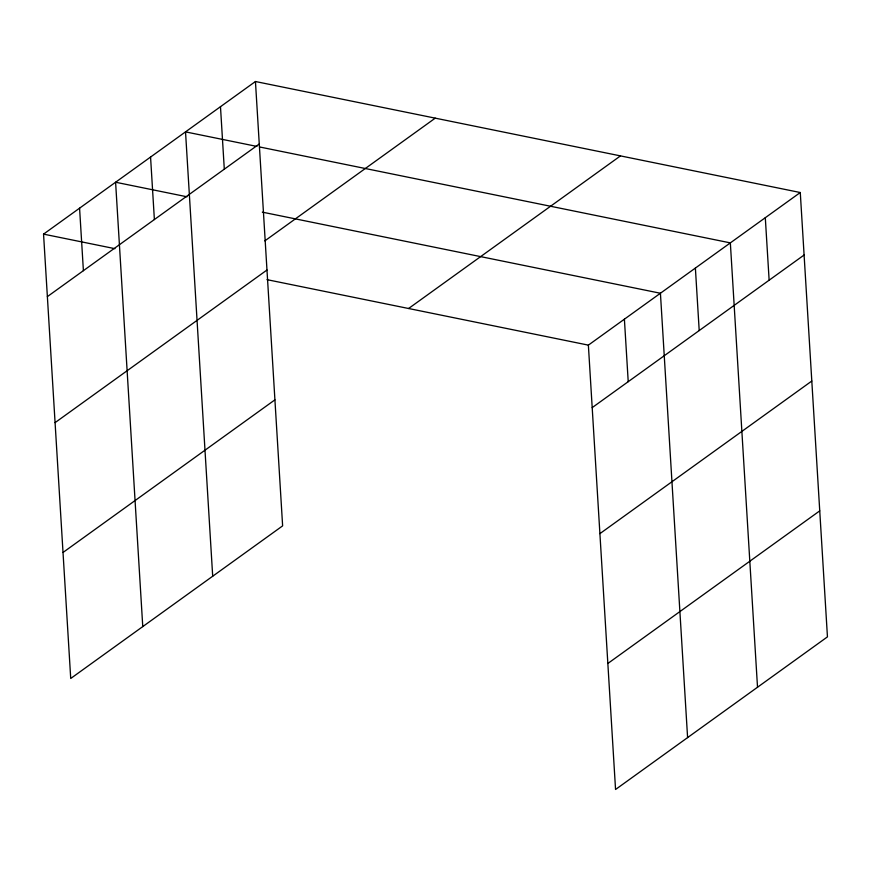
<?xml version="1.0" encoding="UTF-8"?>
<svg xmlns="http://www.w3.org/2000/svg" width="871" height="871" viewBox="0 0 871 871"><rect width="100%" height="100%" fill="white"/><g stroke="black" fill="none" stroke-linecap="round" stroke-linejoin="round"><path stroke-width="1.31" d="M255.443 81.515L282.629 525.866L70.725 678.476L43.55 234.125L255.443 81.515L800.275 192.524L827.45 636.875L615.557 789.485L588.371 345.134L800.275 192.524M47.372 296.619L259.264 143.998M264.828 240.886L435.239 118.151M55.08 422.631L266.972 270.021M63.017 552.464L274.92 399.843M408.586 308.508L620.479 155.887M592.193 407.628L804.096 255.018M599.901 533.64L811.805 381.03M607.849 663.473L819.742 510.863M256.912 146.426L185.523 131.88L212.698 576.221M259.558 146.959L730.344 242.889L757.52 687.241M186.982 196.781L115.593 182.235L142.768 626.587M262.334 212.143L660.425 293.255L687.6 737.595M43.55 234.125L114.939 248.671M267.005 279.656L588.371 345.134M765.304 217.706L769.137 280.201M695.385 268.072L699.206 330.555M624.398 319.2L628.22 381.683M220.483 106.698L224.304 169.181M150.563 157.052L154.385 219.546M79.577 208.18L83.398 270.674"/></g></svg>
